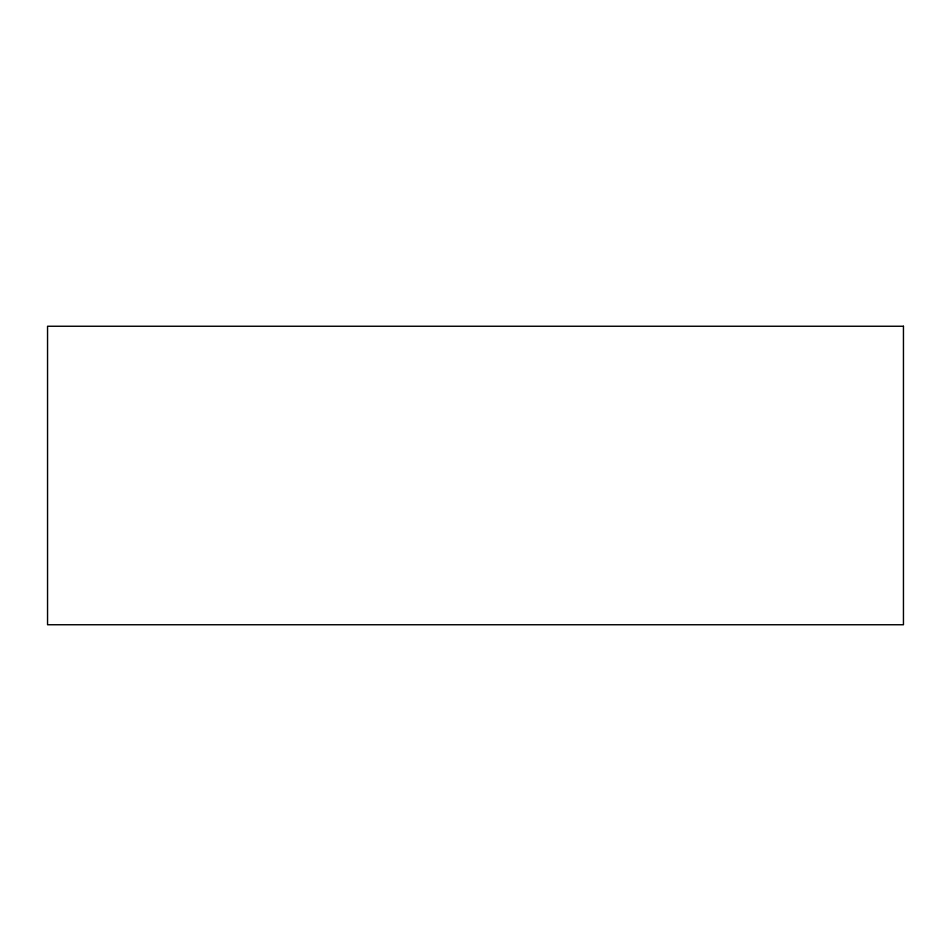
<?xml version="1.0" encoding="UTF-8"?>
<svg xmlns="http://www.w3.org/2000/svg" width="951" height="951" viewBox="0 0 951 951"><rect width="100%" height="100%" fill="white"/><g stroke="black" fill="none" stroke-linecap="round" stroke-linejoin="round"><path stroke-width="1.43" d="M903.45 326.252L47.55 326.252L47.55 624.748L903.45 624.748L903.45 326.252"/></g></svg>
